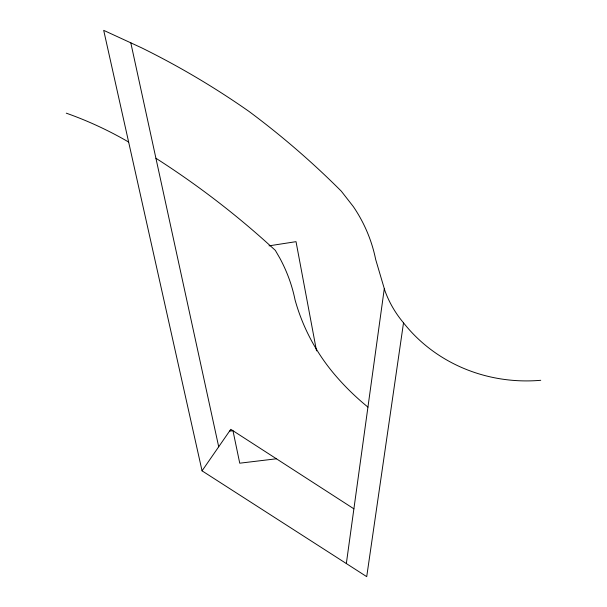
<?xml version="1.0" encoding="UTF-8"?>
<svg xmlns="http://www.w3.org/2000/svg" width="607" height="607" viewBox="0 0 607 607"><rect width="100%" height="100%" fill="white"/><g stroke="black" fill="none" stroke-linecap="round" stroke-linejoin="round"><path stroke-width="0.91" d="M346.339 563.554L384.269 288.833M403.518 322.833L366.719 576.65L202.055 470.842L103.698 30.35L141.461 47.748A667.746 547.097 33.1 0 1 248.991 111.422A685.075 558.311 33.8 0 1 341.301 191.182L353.342 206.615A144.876 137.296 32.2 0 1 375.65 259.394L384.899 290.67A115.778 110.034 -12.8 0 0 403.518 322.833L403.549 322.871A157.835 148.867 -13.1 0 0 540.731 380.301M202.055 470.842L230.789 429.308L353.889 508.825M269.03 245.843L296.026 241.662L316.52 350.892M229.522 431.137L232.974 430.72L239.742 463.194L276.42 458.786M128.638 142.061L125.277 140.111A329.191 287.278 38 0 0 66.269 113.168M130.755 42.589L218.702 446.775M155.923 158.26A685.607 544.365 33 0 1 266.109 241.973L275.32 250.35L279.85 258.187A150.597 139.056 36.1 0 1 295.032 299.812A215.576 204.794 -14.2 0 0 314.479 346.005L318.189 352.128A215.576 204.794 -14.2 0 0 335.17 375.156A276.215 260.775 -22 0 0 367.941 407.1"/></g></svg>
